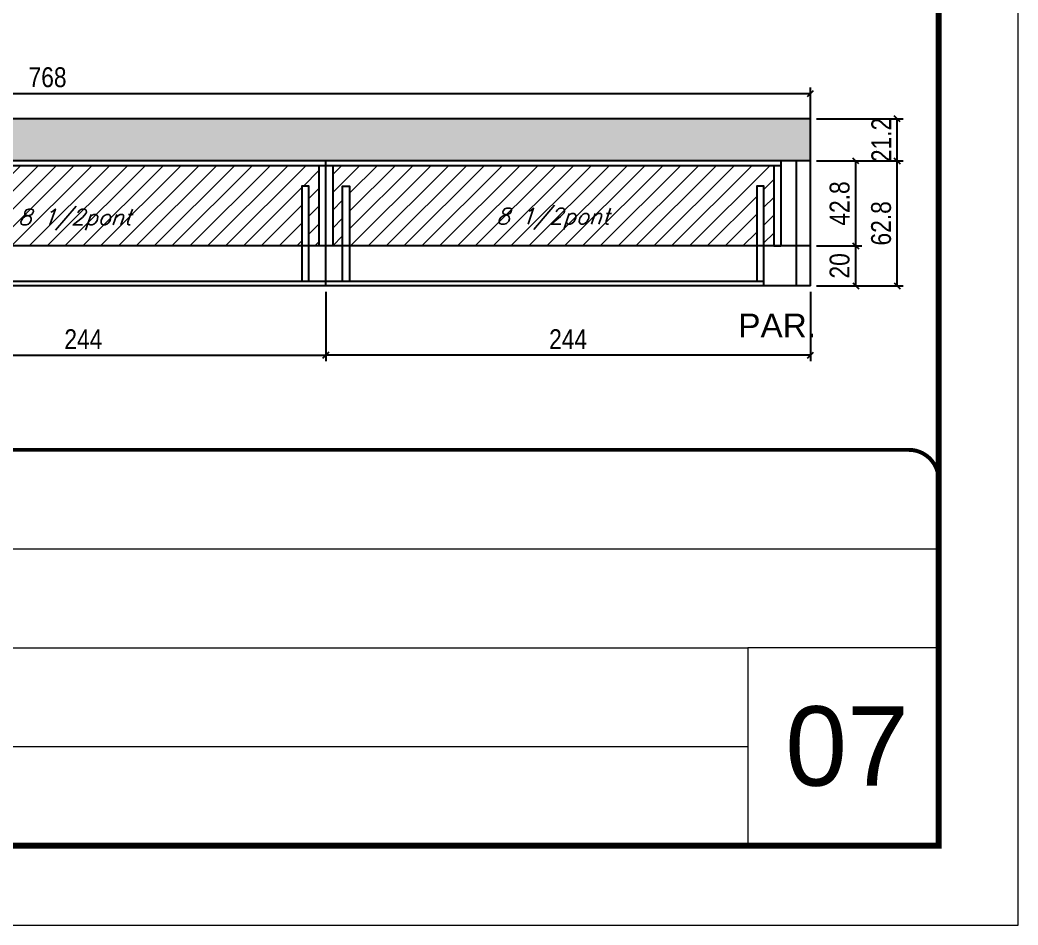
# Model space of a CAD drawing. Extents: x 137137 to 143418, y 10464 to 34486.
# Drawn here: x 141303 to 141806, y 32287 to 32743 of the extents above; entities that cross this region are included whole.
import ezdxf

# ---------------------------------------------------------------- set-up
doc = ezdxf.new("R2010")
doc.units = 0
doc.linetypes.add('CONTINUO', pattern=[0])
doc.linetypes.add('DASHED', pattern=[0.75, 0.5, -0.25])
for name, color, linetype in [('5', 5, 'Continuous'), ('COTA', 241, 'Continuous'), ('Painéis', 200, 'Continuous'), ('SARR_2.2x7', 40, 'Continuous'), ('SARR_3.5x7', 81, 'Continuous'), ('texto', 7, 'Continuous')]:
    doc.layers.add(name, color=color, linetype=linetype)
for name, color, linetype, lineweight in [('CARIMBO', 255, 'Continuous', 9), ('Folhas', 255, 'Continuous', 9), ('Hachura', 251, 'Continuous', 9), ('SARRAFO DE PRESSAO', 251, 'DASHED', 9)]:
    doc.layers.add(name, color=color, linetype=linetype, lineweight=lineweight)
doc.styles.add('ARIAL', font='arial.ttf')
doc.styles.add('COTA TECNICA', font='techl___.ttf', dxfattribs={"height": 10})
doc.styles.add('Romans', font='romans.shx')
doc.styles.get("Standard").update_dxf_attribs({"font": 'arial.ttf'})
doc.dimstyles.new('PAINEL', dxfattribs={"dimtxt": 10, "dimasz": 3, "dimexe": 3, "dimexo": 3, "dimgap": 3, "dimtad": 1, "dimdec": 1, "dimzin": 12, "dimdsep": 46, "dimtxsty": 'COTA TECNICA', "dimblk1": 'OBLIQUE', "dimblk2": 'OBLIQUE', "dimsah": 1, "dimcen": 0.9, "dimclrd": 4, "dimclre": 4, "dimclrt": 240, "dimadec": 1, "dimazin": 3, "dimtfac": 1, "dimtdec": 1, "dimtmove": 0, "dimatfit": 3, "dimfxl": 1, "dimtolj": 1, "dimtzin": 12, "dimarcsym": 0})

# ---------------------------------------------------------------- blocks, each defined once
blk = doc.blocks.new('9999999999')
at = {"color": 30, "linetype": 'CONTINUO'}
for p, q in [((98564.56, 34379.64), (99583.98, 34379.64)), ((98564.56, 34329.83), (99487.98, 34329.83)), ((99583.98, 34329.83), (99487.98, 34329.83)), ((99487.98, 34329.83), (99487.98, 34230.21)), ((98564.56, 34280.02), (99487.98, 34280.02))]:
    blk.add_line(p, q, dxfattribs=at)
at = {"color": 30, "linetype": 'CONTINUO', "const_width": 2}
blk.add_lwpolyline([(99583.98, 34230.21), (99583.98, 34414.45, 0.414214), (99568.98, 34429.45), (98228.98, 34429.45, 0.414214), (98213.98, 34414.45), (98213.98, 34245.21, 0.414214), (98228.98, 34230.21), (99583.98, 34230.21)], format="xyb", dxfattribs=at)
at = {"layer": 'Folhas'}
blk.add_lwpolyline([(98138.98, 34190.21), (99623.98, 34190.21), (99623.98, 35240.21), (98138.98, 35240.21)], close=True, dxfattribs=at)
at = {"layer": 'Folhas', "color": 30, "const_width": 3}
blk.add_lwpolyline([(98213.98, 34230.21), (99583.98, 34230.21), (99583.98, 35200.21), (98213.98, 35200.21)], close=True, dxfattribs=at)
blk = doc.blocks.new('_Oblique')
at = {"color": 0, "linetype": 'ByBlock', "lineweight": -2}
blk.add_line((-0.5, -0.5), (0.5, 0.5), dxfattribs=at)
blk = doc.blocks.new('*D5426')
at = {"layer": 'COTA', "color": 4, "lineweight": -2, "transparency": 16777216}
for p, q in [((141457.36, 32606.07), (141457.36, 32571.08)), ((141701.36, 32606.07), (141701.36, 32571.08)), ((141701.36, 32574.08), (141457.36, 32574.08))]:
    blk.add_line(p, q, dxfattribs=at)
at = {"layer": 'Defpoints', "color": 0, "transparency": 16777216}
for p in [(141457.36, 32609.07), (141701.36, 32609.07), (141457.36, 32574.08)]:
    blk.add_point(p, dxfattribs=at)
at = {"layer": 'COTA', "color": 4, "lineweight": -2, "transparency": 16777216, "xscale": 3, "yscale": 3, "zscale": 3, "rotation": 180}
blk.add_blockref('_Oblique', (141457.36, 32574.08), dxfattribs=at)
at = {"layer": 'COTA', "color": 4, "lineweight": -2, "transparency": 16777216, "xscale": 3, "yscale": 3, "zscale": 3}
blk.add_blockref('_Oblique', (141701.36, 32574.08), dxfattribs=at)
at = {"layer": 'COTA', "color": 240, "transparency": 16777216, "insert": (141579.36, 32582.15), "char_height": 10, "attachment_point": 5, "style": 'COTA TECNICA'}
blk.add_mtext('\\A1;244', dxfattribs=at)
blk = doc.blocks.new('*D5433')
at = {"layer": 'COTA', "color": 4, "lineweight": -2, "transparency": 16777216}
for p, q in [((141213.36, 32606.07), (141213.36, 32571.08)), ((141457.36, 32606.07), (141457.36, 32571.08)), ((141213.36, 32574.08), (141457.36, 32574.08))]:
    blk.add_line(p, q, dxfattribs=at)
at = {"layer": 'Defpoints', "color": 0, "transparency": 16777216}
for p in [(141213.36, 32609.07), (141457.36, 32609.07), (141457.36, 32574.08)]:
    blk.add_point(p, dxfattribs=at)
at = {"layer": 'COTA', "color": 4, "lineweight": -2, "transparency": 16777216, "xscale": 3, "yscale": 3, "zscale": 3, "rotation": 180}
blk.add_blockref('_Oblique', (141213.36, 32574.08), dxfattribs=at)
at = {"layer": 'COTA', "color": 4, "lineweight": -2, "transparency": 16777216, "xscale": 3, "yscale": 3, "zscale": 3}
blk.add_blockref('_Oblique', (141457.36, 32574.08), dxfattribs=at)
at = {"layer": 'COTA', "color": 240, "transparency": 16777216, "insert": (141335.36, 32582.15), "char_height": 10, "attachment_point": 5, "style": 'COTA TECNICA'}
blk.add_mtext('\\A1;244', dxfattribs=at)
blk = doc.blocks.new('*D5440')
at = {"layer": 'COTA', "color": 4, "lineweight": -2, "transparency": 16777216}
for p, q in [((141704.36, 32629.07), (141727.13, 32629.07)), ((141724.13, 32609.07), (141724.13, 32629.07)), ((141704.36, 32609.07), (141727.13, 32609.07))]:
    blk.add_line(p, q, dxfattribs=at)
at = {"layer": 'Defpoints', "color": 0, "transparency": 16777216}
for p in [(141701.36, 32629.07), (141724.13, 32629.07), (141701.36, 32609.07)]:
    blk.add_point(p, dxfattribs=at)
at = {"layer": 'COTA', "color": 4, "lineweight": -2, "transparency": 16777216, "xscale": 3, "yscale": 3, "zscale": 3}
for p, rotation in [((141724.13, 32629.07), 90), ((141724.13, 32609.07), 270)]:
    blk.add_blockref('_Oblique', p, dxfattribs=dict(at, rotation=rotation))
at = {"layer": 'COTA', "color": 240, "transparency": 16777216, "insert": (141716.03, 32619.07), "char_height": 10, "attachment_point": 5, "rotation": 90, "style": 'COTA TECNICA'}
blk.add_mtext('\\A1;20', dxfattribs=at)
blk = doc.blocks.new('*D5441')
at = {"layer": 'COTA', "color": 4, "lineweight": -2, "transparency": 16777216}
for p, q in [((141704.36, 32671.87), (141727.13, 32671.87)), ((141724.13, 32629.07), (141724.13, 32671.87)), ((141704.36, 32629.07), (141727.13, 32629.07))]:
    blk.add_line(p, q, dxfattribs=at)
at = {"layer": 'Defpoints', "color": 0, "transparency": 16777216}
for p in [(141701.36, 32671.87), (141724.13, 32671.87), (141701.36, 32629.07)]:
    blk.add_point(p, dxfattribs=at)
at = {"layer": 'COTA', "color": 4, "lineweight": -2, "transparency": 16777216, "xscale": 3, "yscale": 3, "zscale": 3}
for p, rotation in [((141724.13, 32671.87), 90), ((141724.13, 32629.07), 270)]:
    blk.add_blockref('_Oblique', p, dxfattribs=dict(at, rotation=rotation))
at = {"layer": 'COTA', "color": 240, "transparency": 16777216, "insert": (141716.04, 32650.47), "char_height": 10, "attachment_point": 5, "rotation": 90, "style": 'COTA TECNICA'}
blk.add_mtext('\\A1;42.8', dxfattribs=at)
blk = doc.blocks.new('*D5442')
at = {"layer": 'COTA', "color": 4, "lineweight": -2, "transparency": 16777216}
for p, q in [((141704.36, 32671.87), (141748.03, 32671.87)), ((141745.03, 32609.07), (141745.03, 32671.87)), ((141704.36, 32609.07), (141748.03, 32609.07))]:
    blk.add_line(p, q, dxfattribs=at)
at = {"layer": 'Defpoints', "color": 0, "transparency": 16777216}
for p in [(141701.36, 32671.87), (141745.03, 32671.87), (141701.36, 32609.07)]:
    blk.add_point(p, dxfattribs=at)
at = {"layer": 'COTA', "color": 4, "lineweight": -2, "transparency": 16777216, "xscale": 3, "yscale": 3, "zscale": 3}
for p, rotation in [((141745.03, 32671.87), 90), ((141745.03, 32609.07), 270)]:
    blk.add_blockref('_Oblique', p, dxfattribs=dict(at, rotation=rotation))
at = {"layer": 'COTA', "color": 240, "transparency": 16777216, "insert": (141736.91, 32640.47), "char_height": 10, "attachment_point": 5, "rotation": 90, "style": 'COTA TECNICA'}
blk.add_mtext('\\A1;62.8', dxfattribs=at)
blk = doc.blocks.new('*D5443')
at = {"layer": 'COTA', "color": 4, "lineweight": -2, "transparency": 16777216}
for p, q in [((141704.36, 32693.07), (141748.03, 32693.07)), ((141745.03, 32671.87), (141745.03, 32693.07)), ((141704.36, 32671.87), (141748.03, 32671.87))]:
    blk.add_line(p, q, dxfattribs=at)
at = {"layer": 'Defpoints', "color": 0, "transparency": 16777216}
for p in [(141701.36, 32693.07), (141745.03, 32693.07), (141701.36, 32671.87)]:
    blk.add_point(p, dxfattribs=at)
at = {"layer": 'COTA', "color": 4, "lineweight": -2, "transparency": 16777216, "xscale": 3, "yscale": 3, "zscale": 3}
for p, rotation in [((141745.03, 32693.07), 90), ((141745.03, 32671.87), 270)]:
    blk.add_blockref('_Oblique', p, dxfattribs=dict(at, rotation=rotation))
at = {"layer": 'COTA', "color": 240, "transparency": 16777216, "insert": (141736.97, 32682.47), "char_height": 10, "attachment_point": 5, "rotation": 90, "style": 'COTA TECNICA'}
blk.add_mtext('\\A1;21.2', dxfattribs=at)
blk = doc.blocks.new('*D5461')
at = {"layer": 'COTA', "color": 4, "lineweight": -2, "transparency": 16777216}
for p, q in [((140933.36, 32674.87), (140933.36, 32708.85)), ((141701.36, 32674.87), (141701.36, 32708.85)), ((140933.36, 32705.85), (141701.36, 32705.85))]:
    blk.add_line(p, q, dxfattribs=at)
at = {"layer": 'Defpoints', "color": 0, "transparency": 16777216}
for p in [(141701.36, 32705.85), (140933.36, 32671.87), (141701.36, 32671.87)]:
    blk.add_point(p, dxfattribs=at)
at = {"layer": 'COTA', "color": 4, "lineweight": -2, "transparency": 16777216, "xscale": 3, "yscale": 3, "zscale": 3, "rotation": 180}
blk.add_blockref('_Oblique', (140933.36, 32705.85), dxfattribs=at)
at = {"layer": 'COTA', "color": 4, "lineweight": -2, "transparency": 16777216, "xscale": 3, "yscale": 3, "zscale": 3}
blk.add_blockref('_Oblique', (141701.36, 32705.85), dxfattribs=at)
at = {"layer": 'COTA', "color": 240, "transparency": 16777216, "insert": (141317.36, 32713.97), "char_height": 10, "attachment_point": 5, "style": 'COTA TECNICA'}
blk.add_mtext('\\A1;768', dxfattribs=at)

msp = doc.modelspace()

# ---------------------------------------------------------------- hatches: boundary and pattern name
at = {"layer": 'COTA', "linetype": 'ByBlock'}
h = msp.add_hatch(dxfattribs=at)
h.set_pattern_fill('AR-CONC', color=256, scale=0.03)
h.paths.add_polyline_path([(140824.36, 32679.87), (140906.36, 32679.87), (140906.36, 32629.07), (140933.36, 32629.07), (140933.36, 32671.87), (141701.36, 32671.87), (141701.36, 32693.07), (140933.36, 32693.07), (140906.36, 32693.07), (140824.36, 32693.07), (140797.36, 32693.07), (140490.36, 32693.07), (140490.36, 32671.87), (140797.36, 32671.87), (140797.36, 32629.07), (140824.36, 32629.07)])
at = {"layer": 'Hachura', "linetype": 'ByBlock'}
h = msp.add_hatch(dxfattribs=at)
h.set_pattern_fill('ANSI31', color=256, scale=2)
h.paths.add_polyline_path([(141445.36, 32659.27), (141448.86, 32659.27), (141448.86, 32629.07), (141453.86, 32629.07), (141453.86, 32669.67), (141216.86, 32669.67), (141216.86, 32629.07), (141221.86, 32629.07), (141221.86, 32659.27), (141225.36, 32659.27), (141225.36, 32629.07), (141445.36, 32629.07)])
h = msp.add_hatch(dxfattribs=at)
h.set_pattern_fill('ANSI31', color=256, scale=2)
h.paths.add_polyline_path([(141674.36, 32659.27), (141677.86, 32659.27), (141677.86, 32629.07), (141682.86, 32629.07), (141682.86, 32669.67), (141460.86, 32669.67), (141460.86, 32629.07), (141465.86, 32629.07), (141465.86, 32659.27), (141469.36, 32659.27), (141469.36, 32629.07), (141674.36, 32629.07)])

# ---------------------------------------------------------------- linework, layer by layer
at = {"layer": 'COTA', "linetype": 'ByBlock'}
for p, q in [((141701.36, 32693.07), (140933.36, 32693.07)), ((141701.36, 32671.87), (141701.36, 32693.07))]:
    msp.add_line(p, q, dxfattribs=at)
at = {"layer": 'Painéis', "linetype": 'ByBlock'}
for p, q in [((141701.36, 32671.87), (140933.36, 32671.87)), ((141457.36, 32609.07), (141457.36, 32671.87)), ((141701.36, 32609.07), (141701.36, 32671.87)), ((141701.36, 32629.07), (141213.36, 32629.07)), ((141701.36, 32609.07), (140933.36, 32609.07))]:
    msp.add_line(p, q, dxfattribs=at)
at = {"layer": 'SARR_2.2x7', "linetype": 'Continuous'}
for p, q in [((141694.36, 32629.07), (141694.36, 32671.87)), ((141213.36, 32669.67), (141457.36, 32669.67)), ((141457.36, 32669.67), (141686.36, 32669.67)), ((141694.36, 32609.07), (141694.36, 32629.07)), ((141457.36, 32611.27), (141213.36, 32611.27)), ((141677.86, 32611.27), (141457.36, 32611.27))]:
    msp.add_line(p, q, dxfattribs=at)
at = {"layer": 'SARR_3.5x7'}
for p, q in [((141686.36, 32671.87), (141686.36, 32629.07)), ((141453.86, 32669.67), (141453.86, 32629.07)), ((141460.86, 32669.67), (141460.86, 32629.07)), ((141682.86, 32669.67), (141682.86, 32629.07)), ((141682.86, 32629.07), (141686.36, 32629.07))]:
    msp.add_line(p, q, dxfattribs=at)
for points in [[(141448.86, 32611.27), (141448.86, 32659.27), (141445.36, 32659.27), (141445.36, 32611.27)], [(141465.86, 32611.27), (141465.86, 32659.27), (141469.36, 32659.27), (141469.36, 32611.27)], [(141677.86, 32609.07), (141677.86, 32659.27), (141674.36, 32659.27), (141674.36, 32611.27)]]:
    msp.add_lwpolyline(points, dxfattribs=at)

# ---------------------------------------------------------------- block references
at = {"layer": 'SARRAFO DE PRESSAO', "color": 6, "linetype": 'ByBlock'}
msp.add_blockref('9999999999', (42181.81, -1903), dxfattribs=at)

# ---------------------------------------------------------------- texts
at = {"layer": '5', "linetype": 'Continuous'}
msp.add_text('PAR.', height=12, rotation=0, dxfattribs=at).set_placement((141665.01, 32583.04))
at = {"layer": 'CARIMBO', "style": 'ARIAL'}
msp.add_text('07', height=40, dxfattribs=at).set_placement((141688.65, 32357.34))
at = {"layer": 'texto', "color": 2, "char_height": 8, "attachment_point": 5, "style": 'Romans'}
for insert in [(141331.04, 32642.32), (141571.71, 32642.76)]:
    msp.add_mtext('{\\Q19;\\C256;8 1/2pont}', dxfattribs=dict(at, insert=insert))

# ---------------------------------------------------------------- dimensions: what is measured, and where the dimension line sits
at = {"layer": 'COTA'}
for base, p1, p2, picture, middle in [((141701.36, 32705.85), (140933.36, 32671.87), (141701.36, 32671.87), '*D5461', (141317.36, 32713.97)), ((141457.36, 32574.08), (141701.36, 32609.07), (141457.36, 32609.07), '*D5426', (141579.36, 32582.15))]:
    dim = msp.add_linear_dim(base=base, p1=p1, p2=p2, dimstyle='PAINEL', dxfattribs=at)
    dim.commit()
    dim.dimension.update_dxf_attribs({"geometry": picture, "text_midpoint": middle})
dim = msp.add_linear_dim(base=(141745.03, 32693.07), p1=(141701.36, 32671.87), p2=(141701.36, 32693.07), angle=90, dimstyle='PAINEL', override={"dimtmove": 1}, dxfattribs=at)
dim.commit()
dim.dimension.update_dxf_attribs({"geometry": '*D5443', "text_midpoint": (141745.03, 32682.47), "dimtype": 160})
dim = msp.add_linear_dim(base=(141724.13, 32671.87), p1=(141701.36, 32629.07), p2=(141701.36, 32671.87), angle=90, dimstyle='PAINEL', override={"dimtmove": 1}, dxfattribs=at)
dim.commit()
dim.dimension.update_dxf_attribs({"geometry": '*D5441', "text_midpoint": (141716.04, 32650.47)})
dim = msp.add_linear_dim(base=(141745.03, 32671.87), p1=(141701.36, 32609.07), p2=(141701.36, 32671.87), angle=90, dimstyle='PAINEL', dxfattribs=at)
dim.commit()
dim.dimension.update_dxf_attribs({"geometry": '*D5442', "text_midpoint": (141736.91, 32640.47)})
dim = msp.add_linear_dim(base=(141724.13, 32629.07), p1=(141701.36, 32609.07), p2=(141701.36, 32629.07), angle=90, dimstyle='PAINEL', dxfattribs=at)
dim.commit()
dim.dimension.update_dxf_attribs({"geometry": '*D5440', "text_midpoint": (141724.13, 32619.07), "dimtype": 160})
dim = msp.add_linear_dim(base=(141457.36, 32574.08), p1=(141213.36, 32609.07), p2=(141457.36, 32609.07), dimstyle='PAINEL', override={"dimtmove": 1}, dxfattribs=at)
dim.commit()
dim.dimension.update_dxf_attribs({"geometry": '*D5433', "text_midpoint": (141335.36, 32582.15)})

doc.saveas('drawing.dxf')
